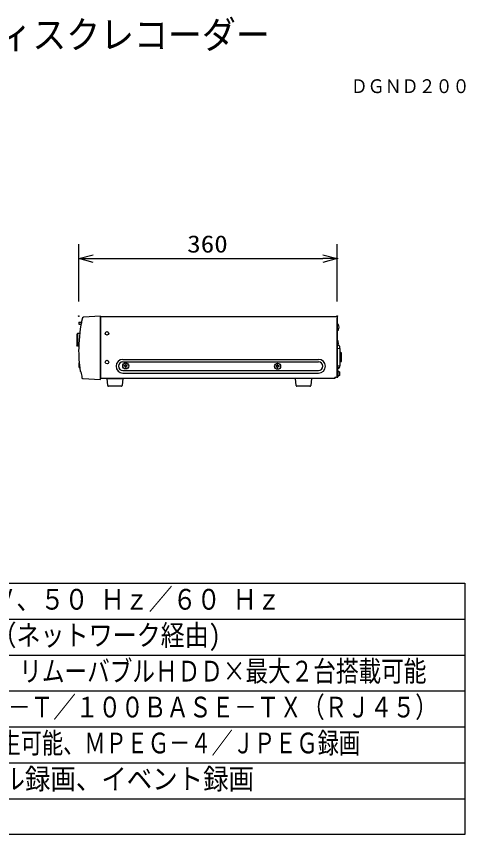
# Model space of a CAD drawing. Units: millimetres, scale not verified. Extents: x -63 to 63, y -57 to 57.
# Drawn here: x 0.1 to 62.6, y -56.5 to 57.4 of the extents above; entities that cross this region are included whole.
import ezdxf
from ezdxf.enums import TextEntityAlignment as Align

# ---------------------------------------------------------------- set-up
doc = ezdxf.new("R2010")
doc.units = ezdxf.units.MM
doc.header["$LTSCALE"] = 0.190236
doc.header["$PDMODE"] = 32
doc.header["$PDSIZE"] = 0.0951
for name, color, linetype in [('0-0_MOJI1', 2, 'Continuous'), ('0-1_TOUROKU', 1, 'Continuous'), ('0-2_GAIKEI', 1, 'Continuous'), ('0-3_WAKU', 3, 'Continuous'), ('0-4_DEFPOINTS', 7, 'Continuous')]:
    doc.layers.add(name, color=color, linetype=linetype)
doc.styles.add('ＭＳ ゴシック', font='')
doc.styles.get('ＭＳ ゴシック').set_extended_font_data('MS Gothic')

# ---------------------------------------------------------------- blocks, each defined once
blk = doc.blocks.new('_OPEN30')
at = {"layer": '0-4_DEFPOINTS'}
blk.add_line((0, 0), (-1, 0), dxfattribs=at)
blk.add_lwpolyline([(-1, 0.26795), (0, 0), (-1, -0.26795)], dxfattribs=at)

msp = doc.modelspace()

# ---------------------------------------------------------------- linework, layer by layer
at = {"layer": '0-2_GAIKEI'}
for p, q in [((8.7577, 14.8144), (8.7577, 14.5644)), ((8.7577, 14.8144), (9.1165, 14.8144)), ((9.1165, 14.9583), (9.1165, 14.708)), ((9.1673, 14.9583), (9.1165, 14.9583)), ((11.8165, 6.9644), (11.8165, 15.6644)), ((8.7577, 14.5644), (9.0889, 14.5644)), ((44.7471, 14.5337), (44.8791, 14.5222)), ((44.7471, 13.6937), (44.8791, 13.7053)), ((8.5765, 13.2244), (8.4765, 13.1244)), ((8.4765, 13.1244), (8.4765, 11.6044)), ((8.8832, 13.2244), (8.5765, 13.2244)), ((8.7535, 11.5044), (8.5765, 11.5044)), ((44.8616, 11.6105), (44.7471, 11.6005)), ((44.9471, 11.5894), (44.7471, 11.5894)), ((45.0471, 11.4894), (45.0471, 11.1844)), ((44.7471, 11.2144), (45.1201, 11.1771)), ((45.1471, 8.7817), (45.1471, 11.1473)), ((45.2693, 10.5858), (45.1471, 10.5885)), ((45.3671, 9.4415), (45.3671, 10.4859)), ((14.8965, 9.6344), (42.1471, 9.6344)), ((14.8965, 9.2844), (42.1471, 9.2844)), ((45.1471, 9.3389), (45.2693, 9.3416)), ((14.8965, 8.0844), (42.1471, 8.0844)), ((15.2065, 8.7794), (15.0865, 8.7794)), ((15.3415, 8.9444), (15.2515, 8.9444)), ((15.2515, 8.8244), (15.2515, 8.9444)), ((15.2515, 8.5244), (15.2515, 8.6444)), ((15.3415, 8.5244), (15.2515, 8.5244)), ((15.3415, 8.8244), (15.3415, 8.9444)), ((15.3415, 8.5244), (15.3415, 8.6444)), ((15.5065, 8.7794), (15.3865, 8.7794)), ((15.5065, 8.6894), (15.3865, 8.6894)), ((15.5065, 8.6894), (15.5065, 8.7794)), ((36.2371, 8.6394), (36.2371, 8.7294)), ((36.3571, 8.7294), (36.2371, 8.7294)), ((36.3571, 8.6394), (36.2371, 8.6394)), ((36.4021, 8.7744), (36.4021, 8.8944)), ((36.4921, 8.8944), (36.4021, 8.8944)), ((36.4021, 8.4744), (36.4021, 8.5944)), ((36.4921, 8.4744), (36.4021, 8.4744)), ((36.4921, 8.7744), (36.4921, 8.8944)), ((36.4921, 8.4744), (36.4921, 8.5944)), ((36.6571, 8.7294), (36.5371, 8.7294)), ((36.6571, 8.6394), (36.5371, 8.6394)), ((36.6571, 8.6394), (36.6571, 8.7294)), ((45.1201, 8.7517), (44.7471, 8.7144)), ((44.7471, 8.3559), (44.9261, 8.3559)), ((45.0261, 8.4559), (45.0261, 8.5494)), ((14.8965, 7.7344), (42.1471, 7.7344)), ((44.8747, 7.3144), (44.8563, 7.2098)), ((45.0571, 7.9144), (45.0571, 7.4144))]:
    msp.add_line(p, q, dxfattribs=at)
at = {"layer": '0-2_GAIKEI', "color": 7}
for p, q in [((11.8165, 15.6144), (44.7471, 15.6144)), ((44.7471, 15.6144), (44.7471, 7.1643)), ((44.7471, 7.1643), (44.7471, 15.3944)), ((9.065, 7.8959), (8.9465, 8.0144)), ((9.202, 7.0976), (9.3208, 6.9942)), ((9.3208, 6.9942), (11.7965, 6.8644)), ((44.4171, 6.9644), (11.8165, 6.9644)), ((12.6465, 6.9644), (14.9465, 6.9644)), ((12.7879, 6.0049), (12.6965, 6.9644)), ((14.8965, 6.9644), (14.8051, 6.0049)), ((39.0384, 6.0049), (38.9471, 6.9644)), ((41.1471, 6.9644), (41.0557, 6.0049)), ((44.4171, 7.1643), (44.4171, 6.9644)), ((44.4171, 7.1643), (44.6671, 7.1643)), ((44.7471, 7.1643), (44.6671, 7.1643)), ((14.7056, 5.9144), (12.8875, 5.9144)), ((40.9561, 5.9144), (39.138, 5.9144))]:
    msp.add_line(p, q, dxfattribs=at)
msp.add_lwpolyline([(11.7965, 6.8644), (11.7965, 15.6644), (9.3961, 15.5387), (9.2734, 15.4361)], dxfattribs=at)
at = {"layer": '0-2_GAIKEI'}
for points in [[(8.5765, 13.2244), (8.5765, 11.5044), (8.4765, 11.6044)], [(44.8616, 11.6105), (44.8616, 12.2169), (44.7471, 12.2269)], [(15.2065, 8.6894), (15.0865, 8.6894), (15.0865, 8.7794)], [(44.7471, 8.5494), (45.1011, 8.5494), (45.1011, 8.7498)], [(44.8563, 8.119), (44.8747, 8.0144), (45.0571, 7.9144)], [(45.0571, 7.4144), (44.8747, 7.3144), (44.8747, 8.0144)]]:
    msp.add_lwpolyline(points, dxfattribs=at)
for centre, radius in [((12.6965, 13.2644), 0.25), ((12.6965, 9.2644), 0.25), ((15.2965, 8.7344), 0.415), ((36.4471, 8.6844), 0.415)]:
    msp.add_circle(centre, radius, dxfattribs=at)
at = {"layer": '0-2_GAIKEI', "color": 7}
for centre, radius, start, end in [((28.743, 10.8606), 20, 166.77506, 178.84297), ((28.743, 10.8606), 20, 178.84297, 188.18138), ((28.743, 10.8606), 19.9, 188.56773, 190.89982), ((9.2994, 7.1205), 0.1, 193.51858, 250.08021), ((9.4965, 7.6644), 0.6785, 250.08025, 252.53437), ((12.8875, 6.0144), 0.1, 185.44033, 270), ((14.7056, 6.0144), 0.1, 270, 354.55967), ((39.138, 6.0144), 0.1, 185.44033, 270), ((40.9561, 6.0144), 0.1, 270, 354.55967)]:
    msp.add_arc(centre, radius, start, end, dxfattribs=at)
at = {"layer": '0-2_GAIKEI'}
for centre, radius, start, end in [((44.8733, 14.4557), 0.0667, 20.05001, 85.00001), ((44.8733, 13.7717), 0.0667, 275.00001, 339.94986), ((43.9361, 14.1137), 1.0643, 339.94997, 20.05007), ((44.0602, 11.9137), 0.8569, 339.27546, 20.72454), ((44.9471, 11.4894), 0.1, 0, 90), ((45.1171, 11.1473), 0.03, 0, 84.28941), ((45.2671, 10.4859), 0.1, 0, 88.74403), ((9.7465, 8.9144), 1, 168.52588, 204.24513), ((8.8155, 9.1034), 0.05, 89.47484, 168.52529), ((14.8965, 8.6844), 0.95, 90, 270), ((14.8965, 8.6844), 0.6, 90, 270), ((42.1471, 8.6844), 0.95, 270, 90), ((42.1471, 8.6844), 0.6, 270, 90), ((45.2671, 9.4415), 0.1, 271.25553, 0), ((8.8803, 8.5243), 0.05, 204.24607, 276.30073), ((15.2065, 8.8244), 0.045, 270, 0), ((15.2065, 8.6444), 0.045, 0, 90), ((15.3865, 8.8244), 0.045, 180, 270), ((15.3865, 8.6444), 0.045, 90, 180), ((36.3571, 8.7744), 0.045, 270, 0), ((36.3571, 8.5944), 0.045, 0, 90), ((36.5371, 8.7744), 0.045, 180, 270), ((36.5371, 8.5944), 0.045, 90, 180), ((44.8021, 8.1095), 0.055, 10, 180), ((44.9261, 8.4559), 0.1, 270, 0), ((45.1171, 8.7816), 0.03, 275.71059, 0.14483), ((44.8021, 7.2194), 0.055, 180, 350)]:
    msp.add_arc(centre, radius, start, end, dxfattribs=at)
at = {"layer": '0-3_WAKU'}
for p, q in [((8.7471, 17.6796), (8.7471, 25.6796)), ((44.7471, 17.6796), (44.7471, 25.6796)), ((10.7471, 23.6796), (42.7471, 23.6796))]:
    msp.add_line(p, q, dxfattribs=at)
at = {"layer": '0-3_WAKU', "color": 4}
for p, q in [((-62.5001, -21.5), (62.5001, -21.5)), ((62.5001, -21.5), (62.5001, -56.5001)), ((62.5001, -56.5001), (-62.5001, -56.5001))]:
    msp.add_line(p, q, dxfattribs=at)
at = {"layer": '0-3_WAKU', "color": 1}
for p, q in [((-62.5001, -26.5), (62.5001, -26.5)), ((-62.5001, -31.5001), (62.5001, -31.5001)), ((-62.5001, -36.5001), (62.5001, -36.5001)), ((-62.5001, -41.5001), (62.5001, -41.5001)), ((-62.5001, -46.5001), (62.5001, -46.5001)), ((-62.5001, -51.5001), (62.5001, -51.5001))]:
    msp.add_line(p, q, dxfattribs=at)
at = {"layer": '0-4_DEFPOINTS'}
for p in [(44.7471, 23.6796), (8.7471, 15.6796), (44.7471, 15.6796)]:
    msp.add_point(p, dxfattribs=at)

# ---------------------------------------------------------------- block references
at = {"layer": '0-3_WAKU', "xscale": 2, "yscale": 2, "rotation": 180}
msp.add_blockref('_OPEN30', (8.7471, 23.6796), dxfattribs=at)
at = {"layer": '0-3_WAKU', "xscale": 2, "yscale": 2}
msp.add_blockref('_OPEN30', (44.7471, 23.6796), dxfattribs=at)

# ---------------------------------------------------------------- texts
at = {"layer": '0-0_MOJI1', "style": 'ＭＳ ゴシック'}
for s, height, width, p in [('ネットワークディスクレコーダー', 3.848, 0.9, (-35.5001, 51.7599)), ('ＡＣ１００Ｖ、５０ Ｈｚ／６０ Ｈｚ', 2.887, 0.85, (-20, -26.0552)), ('最大１６台（ネットワーク経由)', 2.887, 0.85, (-20, -31.0552)), ('２．５インチ リムーバブルＨＤＤ×最大２台搭載可能', 2.887, 0.8, (-20, -36.0552)), ('１０ＢＡＳＥ－Ｔ／１００ＢＡＳＥ－ＴＸ（ＲＪ４５）', 2.887, 0.8, (-20, -41.0552)), ('同時録画、再生可能、ＭＰＥＧ－４／ＪＰＥＧ録画', 2.887, 0.75, (-20, -46.0552)), ('スケジュール録画、イベント録画', 2.887, 0.9, (-20, -51.0552))]:
    msp.add_text(s, height=height, dxfattribs=dict(at, width=width)).set_placement(p, align=Align.BOTTOM_LEFT)
at = {"layer": '0-1_TOUROKU', "style": 'ＭＳ ゴシック', "width": 0.9}
msp.add_text('ＤＧＮＤ２００', height=1.925, dxfattribs=at).set_placement((46.6334, 46.13), align=Align.BOTTOM_LEFT)
at = {"layer": '0-3_WAKU', "style": 'ＭＳ ゴシック', "width": 1.15}
msp.add_text('360', height=2.406, dxfattribs=at).set_placement((23.8599, 23.7892), align=Align.BOTTOM_LEFT)

doc.saveas('drawing.dxf')
